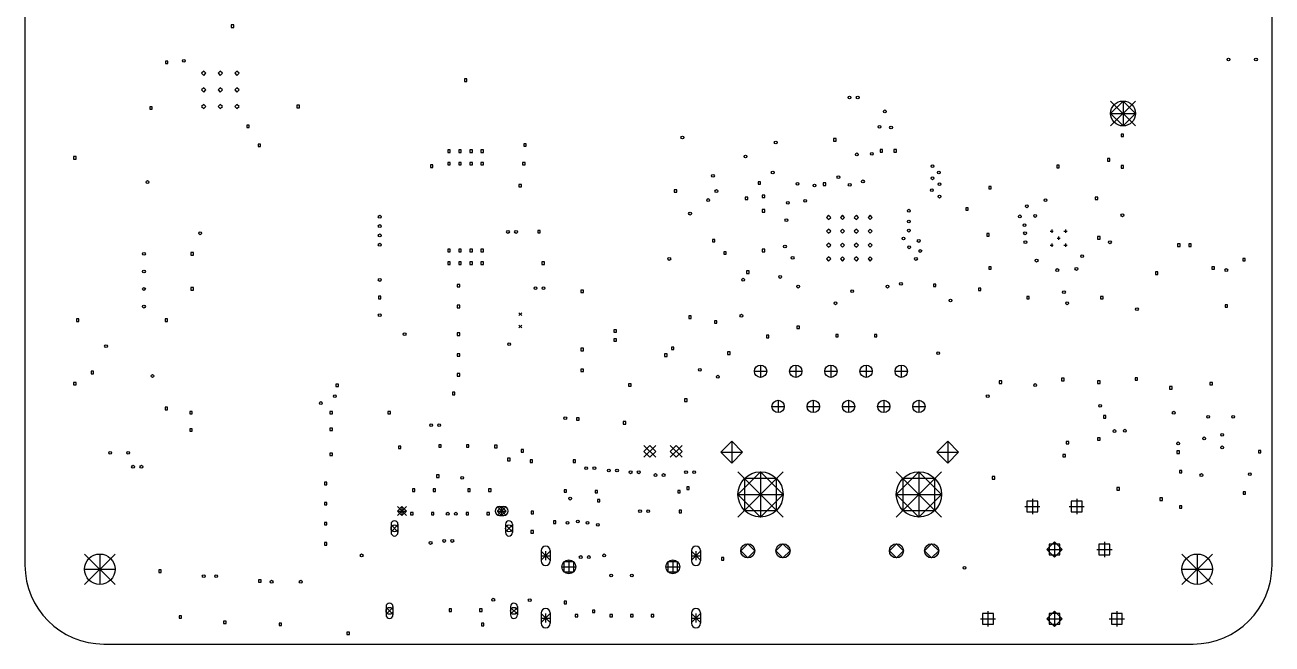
# Model space of a CAD drawing. Extents: x 56 to 177, y -369 to -58.
# Drawn here: x 60 to 150, y -238.5 to -193.8 of the extents above; entities that cross this region are included whole.
import ezdxf

# ---------------------------------------------------------------- set-up
doc = ezdxf.new("R2010")
doc.units = 0
doc.header["$MEASUREMENT"] = 0
doc.layers.add('BLACK', color=7, linetype='CONTINUOUS')

msp = doc.modelspace()

# ---------------------------------------------------------------- linework, layer by layer
at = {"layer": 'BLACK', "linetype": 'CONTINUOUS'}
for p, q in [((60, -58.5), (60, -232.8)), ((150, -232.8), (150, -64.2)), ((75.0636, -193.81), (74.884, -193.81)), ((74.884, -193.81), (74.884, -193.99)), ((74.884, -193.99), (75.0636, -193.99)), ((75.0636, -193.99), (75.0636, -193.81)), ((70.3168, -196.417), (70.1372, -196.417)), ((70.1372, -196.417), (70.1372, -196.597)), ((70.1372, -196.597), (70.3168, -196.597)), ((70.3168, -196.597), (70.3168, -196.417)), ((72.9, -197.15), (72.75, -197.3)), ((72.75, -197.3), (72.9, -197.45)), ((73.05, -197.3), (72.9, -197.15)), ((72.9, -197.45), (73.05, -197.3)), ((74.1, -197.15), (73.95, -197.3)), ((73.95, -197.3), (74.1, -197.45)), ((74.25, -197.3), (74.1, -197.15)), ((74.1, -197.45), (74.25, -197.3)), ((75.3, -197.15), (75.15, -197.3)), ((75.15, -197.3), (75.3, -197.45)), ((75.45, -197.3), (75.3, -197.15)), ((75.3, -197.45), (75.45, -197.3)), ((91.8898, -197.708), (91.7102, -197.708)), ((91.7102, -197.708), (91.7102, -197.888)), ((91.7102, -197.888), (91.8898, -197.888)), ((91.8898, -197.888), (91.8898, -197.708)), ((72.9, -198.35), (72.75, -198.5)), ((72.75, -198.5), (72.9, -198.65)), ((73.05, -198.5), (72.9, -198.35)), ((72.9, -198.65), (73.05, -198.5)), ((74.1, -198.35), (73.95, -198.5)), ((73.95, -198.5), (74.1, -198.65)), ((74.25, -198.5), (74.1, -198.35)), ((74.1, -198.65), (74.25, -198.5)), ((75.3, -198.35), (75.15, -198.5)), ((75.15, -198.5), (75.3, -198.65)), ((75.45, -198.5), (75.3, -198.35)), ((75.3, -198.65), (75.45, -198.5)), ((69.1898, -199.71), (69.0102, -199.71)), ((69.0102, -199.71), (69.0102, -199.89)), ((69.1898, -199.89), (69.1898, -199.71)), ((72.9, -199.55), (72.75, -199.7)), ((72.75, -199.7), (72.9, -199.85)), ((73.05, -199.7), (72.9, -199.55)), ((72.9, -199.85), (73.05, -199.7)), ((74.1, -199.55), (73.95, -199.7)), ((73.95, -199.7), (74.1, -199.85)), ((74.25, -199.7), (74.1, -199.55)), ((74.1, -199.85), (74.25, -199.7)), ((75.3, -199.55), (75.15, -199.7)), ((75.15, -199.7), (75.3, -199.85)), ((75.45, -199.7), (75.3, -199.55)), ((75.3, -199.85), (75.45, -199.7)), ((79.8098, -199.61), (79.6302, -199.61)), ((79.6302, -199.61), (79.6302, -199.79)), ((79.6302, -199.79), (79.8098, -199.79)), ((79.8098, -199.79), (79.8098, -199.61)), ((138.35, -199.3), (140.15, -201.1)), ((140.15, -199.3), (138.35, -201.1)), ((139.25, -199.3), (138.35, -200.2)), ((139.25, -199.3), (139.25, -201.1)), ((140.15, -200.2), (139.25, -199.3)), ((69.0102, -199.89), (69.1898, -199.89)), ((138.35, -200.2), (140.15, -200.2)), ((138.35, -200.2), (139.25, -201.1)), ((139.25, -201.1), (140.15, -200.2)), ((76.1898, -201.035), (76.0102, -201.035)), ((76.0102, -201.035), (76.0102, -201.215)), ((76.0102, -201.215), (76.1898, -201.215)), ((76.1898, -201.215), (76.1898, -201.035)), ((77.0098, -202.41), (76.8302, -202.41)), ((76.8302, -202.41), (76.8302, -202.59)), ((77.0098, -202.59), (77.0098, -202.41)), ((96.1773, -202.385), (95.9977, -202.385)), ((95.9977, -202.385), (95.9977, -202.565)), ((96.1773, -202.565), (96.1773, -202.385)), ((118.539, -202.018), (118.359, -202.018)), ((118.359, -202.018), (118.359, -202.197)), ((118.359, -202.197), (118.539, -202.197)), ((118.539, -202.197), (118.539, -202.018)), ((139.29, -201.69), (139.11, -201.69)), ((139.11, -201.69), (139.11, -201.87)), ((139.11, -201.87), (139.29, -201.87)), ((139.29, -201.87), (139.29, -201.69)), ((63.6898, -203.31), (63.5102, -203.31)), ((63.5102, -203.31), (63.5102, -203.49)), ((63.6898, -203.49), (63.6898, -203.31)), ((76.8302, -202.59), (77.0098, -202.59)), ((90.6898, -202.827), (90.5102, -202.827)), ((90.5102, -202.827), (90.5102, -203.006)), ((90.5102, -203.006), (90.6898, -203.006)), ((90.6898, -203.006), (90.6898, -202.827)), ((91.4898, -202.827), (91.3102, -202.827)), ((91.3102, -202.827), (91.3102, -203.006)), ((91.3102, -203.006), (91.4898, -203.006)), ((91.4898, -203.006), (91.4898, -202.827)), ((92.2898, -202.827), (92.1102, -202.827)), ((92.1102, -202.827), (92.1102, -203.006)), ((92.1102, -203.006), (92.2898, -203.006)), ((92.2898, -203.006), (92.2898, -202.827)), ((93.0898, -202.827), (92.9102, -202.827)), ((92.9102, -202.827), (92.9102, -203.006)), ((92.9102, -203.006), (93.0898, -203.006)), ((93.0898, -203.006), (93.0898, -202.827)), ((95.9977, -202.565), (96.1773, -202.565)), ((121.89, -202.81), (121.71, -202.81)), ((121.71, -202.81), (121.71, -202.99)), ((121.71, -202.99), (121.89, -202.99)), ((121.89, -202.99), (121.89, -202.81)), ((122.89, -202.81), (122.71, -202.81)), ((122.71, -202.81), (122.71, -202.99)), ((122.71, -202.99), (122.89, -202.99)), ((122.89, -202.99), (122.89, -202.81)), ((63.5102, -203.49), (63.6898, -203.49)), ((89.4398, -203.91), (89.2602, -203.91)), ((89.2602, -203.91), (89.2602, -204.09)), ((89.2602, -204.09), (89.4398, -204.09)), ((89.4398, -204.09), (89.4398, -203.91)), ((90.6898, -203.735), (90.5102, -203.735)), ((90.5102, -203.735), (90.5102, -203.914)), ((90.5102, -203.914), (90.6898, -203.914)), ((90.6898, -203.914), (90.6898, -203.735)), ((91.4898, -203.735), (91.3102, -203.735)), ((91.3102, -203.735), (91.3102, -203.914)), ((91.3102, -203.914), (91.4898, -203.914)), ((91.4898, -203.914), (91.4898, -203.735)), ((92.2898, -203.735), (92.1102, -203.735)), ((92.1102, -203.735), (92.1102, -203.914)), ((92.1102, -203.914), (92.2898, -203.914)), ((92.2898, -203.914), (92.2898, -203.735)), ((93.0898, -203.735), (92.9102, -203.735)), ((92.9102, -203.735), (92.9102, -203.914)), ((92.9102, -203.914), (93.0898, -203.914)), ((93.0898, -203.914), (93.0898, -203.735)), ((96.0908, -203.735), (95.9112, -203.735)), ((95.9112, -203.735), (95.9112, -203.915)), ((95.9112, -203.915), (96.0908, -203.915)), ((96.0908, -203.915), (96.0908, -203.735)), ((134.641, -203.935), (134.462, -203.935)), ((134.462, -203.935), (134.462, -204.115)), ((134.462, -204.115), (134.641, -204.115)), ((134.641, -204.115), (134.641, -203.935)), ((138.302, -203.46), (138.123, -203.46)), ((138.123, -203.46), (138.123, -203.64)), ((138.123, -203.64), (138.302, -203.64)), ((138.302, -203.64), (138.302, -203.46)), ((139.29, -203.96), (139.11, -203.96)), ((139.11, -203.96), (139.11, -204.14)), ((139.11, -204.14), (139.29, -204.14)), ((139.29, -204.14), (139.29, -203.96)), ((113.09, -205.125), (112.91, -205.125)), ((112.91, -205.125), (112.91, -205.305)), ((113.09, -205.305), (113.09, -205.125)), ((95.8248, -205.32), (95.6452, -205.32)), ((95.6452, -205.32), (95.6452, -205.5)), ((95.6452, -205.5), (95.8248, -205.5)), ((95.8248, -205.5), (95.8248, -205.32)), ((107.04, -205.71), (106.86, -205.71)), ((106.86, -205.71), (106.86, -205.89)), ((106.86, -205.89), (107.04, -205.89)), ((107.04, -205.89), (107.04, -205.71)), ((112.91, -205.305), (113.09, -205.305)), ((113.39, -206.095), (113.21, -206.095)), ((113.21, -206.095), (113.21, -206.275)), ((113.39, -206.275), (113.39, -206.095)), ((117.79, -205.21), (117.61, -205.21)), ((117.61, -205.21), (117.61, -205.39)), ((117.61, -205.39), (117.79, -205.39)), ((117.79, -205.39), (117.79, -205.21)), ((129.741, -205.459), (129.561, -205.459)), ((129.561, -205.459), (129.561, -205.639)), ((129.561, -205.639), (129.741, -205.639)), ((129.741, -205.639), (129.741, -205.459)), ((112.165, -206.237), (111.985, -206.237)), ((111.985, -206.237), (111.985, -206.417)), ((111.985, -206.417), (112.165, -206.417)), ((112.165, -206.417), (112.165, -206.237)), ((113.21, -206.275), (113.39, -206.275)), ((137.415, -206.235), (137.235, -206.235)), ((137.235, -206.235), (137.235, -206.415)), ((137.235, -206.415), (137.415, -206.415)), ((137.415, -206.415), (137.415, -206.235)), ((113.39, -207.135), (113.21, -207.135)), ((113.21, -207.135), (113.21, -207.315)), ((113.21, -207.315), (113.39, -207.315)), ((113.39, -207.315), (113.39, -207.135)), ((118, -207.55), (117.85, -207.7)), ((117.85, -207.7), (118, -207.85)), ((118.15, -207.7), (118, -207.55)), ((118, -207.85), (118.15, -207.7)), ((119, -207.55), (118.85, -207.7)), ((118.85, -207.7), (119, -207.85)), ((119.15, -207.7), (119, -207.55)), ((119, -207.85), (119.15, -207.7)), ((120, -207.55), (119.85, -207.7)), ((119.85, -207.7), (120, -207.85)), ((120.15, -207.7), (120, -207.55)), ((120, -207.85), (120.15, -207.7)), ((121, -207.55), (120.85, -207.7)), ((120.85, -207.7), (121, -207.85)), ((121.15, -207.7), (121, -207.55)), ((121, -207.85), (121.15, -207.7)), ((128.075, -207.01), (127.895, -207.01)), ((127.895, -207.01), (127.895, -207.19)), ((127.895, -207.19), (128.075, -207.19)), ((128.075, -207.19), (128.075, -207.01)), ((97.1898, -208.64), (97.0102, -208.64)), ((97.0102, -208.64), (97.0102, -208.82)), ((97.1898, -208.82), (97.1898, -208.64)), ((118, -208.55), (117.85, -208.7)), ((117.85, -208.7), (118, -208.85)), ((118.15, -208.7), (118, -208.55)), ((118, -208.85), (118.15, -208.7)), ((119, -208.55), (118.85, -208.7)), ((118.85, -208.7), (119, -208.85)), ((119.15, -208.7), (119, -208.55)), ((119, -208.85), (119.15, -208.7)), ((120, -208.55), (119.85, -208.7)), ((119.85, -208.7), (120, -208.85)), ((120.15, -208.7), (120, -208.55)), ((120, -208.85), (120.15, -208.7)), ((121, -208.55), (120.85, -208.7)), ((120.85, -208.7), (121, -208.85)), ((121.15, -208.7), (121, -208.55)), ((121, -208.85), (121.15, -208.7)), ((133.985, -208.7), (134.215, -208.7)), ((134.1, -208.585), (134.1, -208.815)), ((134.985, -208.7), (135.215, -208.7)), ((135.1, -208.585), (135.1, -208.815)), ((97.0102, -208.82), (97.1898, -208.82)), ((109.79, -209.285), (109.61, -209.285)), ((109.61, -209.285), (109.61, -209.465)), ((109.61, -209.465), (109.79, -209.465)), ((109.79, -209.465), (109.79, -209.285)), ((118, -209.55), (117.85, -209.7)), ((117.85, -209.7), (118, -209.85)), ((118.15, -209.7), (118, -209.55)), ((118, -209.85), (118.15, -209.7)), ((119, -209.55), (118.85, -209.7)), ((118.85, -209.7), (119, -209.85)), ((119.15, -209.7), (119, -209.55)), ((119, -209.85), (119.15, -209.7)), ((120, -209.55), (119.85, -209.7)), ((119.85, -209.7), (120, -209.85)), ((120.15, -209.7), (120, -209.55)), ((120, -209.85), (120.15, -209.7)), ((121, -209.55), (120.85, -209.7)), ((120.85, -209.7), (121, -209.85)), ((121.15, -209.7), (121, -209.55)), ((121, -209.85), (121.15, -209.7)), ((129.59, -208.875), (129.41, -208.875)), ((129.41, -208.875), (129.41, -209.055)), ((129.41, -209.055), (129.59, -209.055)), ((129.59, -209.055), (129.59, -208.875)), ((133.985, -209.7), (134.215, -209.7)), ((134.1, -209.585), (134.1, -209.815)), ((134.485, -209.2), (134.715, -209.2)), ((134.6, -209.085), (134.6, -209.315)), ((134.985, -209.7), (135.215, -209.7)), ((135.1, -209.585), (135.1, -209.815)), ((137.59, -209.085), (137.41, -209.085)), ((137.41, -209.085), (137.41, -209.265)), ((137.41, -209.265), (137.59, -209.265)), ((137.59, -209.265), (137.59, -209.085)), ((143.365, -209.61), (143.185, -209.61)), ((143.185, -209.61), (143.185, -209.79)), ((143.365, -209.79), (143.365, -209.61)), ((144.165, -209.61), (143.985, -209.61)), ((143.985, -209.61), (143.985, -209.79)), ((144.165, -209.79), (144.165, -209.61)), ((72.1598, -210.24), (71.9802, -210.24)), ((71.9802, -210.24), (71.9802, -210.42)), ((71.9802, -210.42), (72.1598, -210.42)), ((72.1598, -210.42), (72.1598, -210.24)), ((90.6898, -210.006), (90.5102, -210.006)), ((90.5102, -210.006), (90.5102, -210.185)), ((90.5102, -210.185), (90.6898, -210.185)), ((90.6898, -210.185), (90.6898, -210.006)), ((91.4898, -210.006), (91.3102, -210.006)), ((91.3102, -210.006), (91.3102, -210.185)), ((91.3102, -210.185), (91.4898, -210.185)), ((91.4898, -210.185), (91.4898, -210.006)), ((92.2898, -210.006), (92.1102, -210.006)), ((92.1102, -210.006), (92.1102, -210.185)), ((92.1102, -210.185), (92.2898, -210.185)), ((92.2898, -210.185), (92.2898, -210.006)), ((93.0898, -210.006), (92.9102, -210.006)), ((92.9102, -210.006), (92.9102, -210.185)), ((92.9102, -210.185), (93.0898, -210.185)), ((93.0898, -210.185), (93.0898, -210.006)), ((110.615, -210.183), (110.435, -210.183)), ((110.435, -210.183), (110.435, -210.363)), ((110.435, -210.363), (110.615, -210.363)), ((110.615, -210.363), (110.615, -210.183)), ((113.39, -209.995), (113.21, -209.995)), ((113.21, -209.995), (113.21, -210.175)), ((113.21, -210.175), (113.39, -210.175)), ((113.39, -210.175), (113.39, -209.995)), ((118, -210.55), (117.85, -210.7)), ((118.15, -210.7), (118, -210.55)), ((119, -210.55), (118.85, -210.7)), ((119.15, -210.7), (119, -210.55)), ((120, -210.55), (119.85, -210.7)), ((120.15, -210.7), (120, -210.55)), ((121, -210.55), (120.85, -210.7)), ((121.15, -210.7), (121, -210.55)), ((143.185, -209.79), (143.365, -209.79)), ((143.985, -209.79), (144.165, -209.79)), ((90.6898, -210.914), (90.5102, -210.914)), ((90.5102, -210.914), (90.5102, -211.093)), ((90.5102, -211.093), (90.6898, -211.093)), ((90.6898, -211.093), (90.6898, -210.914)), ((91.4898, -210.914), (91.3102, -210.914)), ((91.3102, -210.914), (91.3102, -211.093)), ((91.3102, -211.093), (91.4898, -211.093)), ((91.4898, -211.093), (91.4898, -210.914)), ((92.2898, -210.914), (92.1102, -210.914)), ((92.1102, -210.914), (92.1102, -211.093)), ((92.1102, -211.093), (92.2898, -211.093)), ((92.2898, -211.093), (92.2898, -210.914)), ((93.0898, -210.914), (92.9102, -210.914)), ((92.9102, -210.914), (92.9102, -211.093)), ((92.9102, -211.093), (93.0898, -211.093)), ((93.0898, -211.093), (93.0898, -210.914)), ((97.4898, -210.91), (97.3102, -210.91)), ((97.3102, -210.91), (97.3102, -211.09)), ((97.3102, -211.09), (97.4898, -211.09)), ((97.4898, -211.09), (97.4898, -210.91)), ((117.85, -210.7), (118, -210.85)), ((118, -210.85), (118.15, -210.7)), ((118.85, -210.7), (119, -210.85)), ((119, -210.85), (119.15, -210.7)), ((119.85, -210.7), (120, -210.85)), ((120, -210.85), (120.15, -210.7)), ((120.85, -210.7), (121, -210.85)), ((121, -210.85), (121.15, -210.7)), ((129.74, -211.26), (129.56, -211.26)), ((129.56, -211.26), (129.56, -211.44)), ((129.56, -211.44), (129.74, -211.44)), ((129.74, -211.44), (129.74, -211.26)), ((145.84, -211.26), (145.66, -211.26)), ((145.66, -211.26), (145.66, -211.44)), ((145.66, -211.44), (145.84, -211.44)), ((145.84, -211.44), (145.84, -211.26)), ((148.06, -210.66), (147.88, -210.66)), ((147.88, -210.66), (147.88, -210.84)), ((147.88, -210.84), (148.06, -210.84)), ((148.06, -210.84), (148.06, -210.66)), ((112.255, -211.56), (112.075, -211.56)), ((112.075, -211.56), (112.075, -211.74)), ((112.075, -211.74), (112.255, -211.74)), ((112.255, -211.74), (112.255, -211.56)), ((141.765, -211.635), (141.586, -211.635)), ((141.586, -211.635), (141.586, -211.815)), ((141.586, -211.815), (141.765, -211.815)), ((141.765, -211.815), (141.765, -211.635)), ((72.1598, -212.77), (71.9802, -212.77)), ((71.9802, -212.77), (71.9802, -212.95)), ((71.9802, -212.95), (72.1598, -212.95)), ((72.1598, -212.95), (72.1598, -212.77)), ((91.3798, -212.545), (91.2002, -212.545)), ((91.2002, -212.545), (91.2002, -212.725)), ((91.2002, -212.725), (91.3798, -212.725)), ((91.3798, -212.725), (91.3798, -212.545)), ((100.3, -212.945), (100.12, -212.945)), ((100.12, -212.945), (100.12, -213.125)), ((100.12, -213.125), (100.3, -213.125)), ((100.3, -213.125), (100.3, -212.945)), ((125.741, -212.51), (125.562, -212.51)), ((125.562, -212.51), (125.562, -212.69)), ((125.562, -212.69), (125.741, -212.69)), ((125.741, -212.69), (125.741, -212.51)), ((128.99, -212.81), (128.81, -212.81)), ((128.81, -212.81), (128.81, -212.99)), ((128.81, -212.99), (128.99, -212.99)), ((128.99, -212.99), (128.99, -212.81)), ((85.6898, -213.395), (85.5102, -213.395)), ((85.5102, -213.395), (85.5102, -213.575)), ((85.5102, -213.575), (85.6898, -213.575)), ((85.6898, -213.575), (85.6898, -213.395)), ((91.3798, -214.045), (91.2002, -214.045)), ((91.2002, -214.045), (91.2002, -214.225)), ((91.3798, -214.225), (91.3798, -214.045)), ((132.475, -213.41), (132.295, -213.41)), ((132.295, -213.41), (132.295, -213.59)), ((132.295, -213.59), (132.475, -213.59)), ((132.475, -213.59), (132.475, -213.41)), ((137.805, -213.41), (137.625, -213.41)), ((137.625, -213.41), (137.625, -213.59)), ((137.625, -213.59), (137.805, -213.59)), ((137.805, -213.59), (137.805, -213.41)), ((146.79, -214.01), (146.61, -214.01)), ((146.61, -214.01), (146.61, -214.19)), ((146.61, -214.19), (146.79, -214.19)), ((146.79, -214.19), (146.79, -214.01)), ((63.8998, -215.03), (63.7202, -215.03)), ((63.7202, -215.03), (63.7202, -215.21)), ((63.8998, -215.21), (63.8998, -215.03)), ((70.2998, -215.03), (70.1202, -215.03)), ((70.1202, -215.03), (70.1202, -215.21)), ((70.2998, -215.21), (70.2998, -215.03)), ((91.2002, -214.225), (91.3798, -214.225)), ((95.65, -214.585), (95.85, -214.785)), ((95.85, -214.585), (95.65, -214.785)), ((108.09, -214.81), (107.91, -214.81)), ((107.91, -214.81), (107.91, -214.99)), ((107.91, -214.99), (108.09, -214.99)), ((108.09, -214.99), (108.09, -214.81)), ((63.7202, -215.21), (63.8998, -215.21)), ((70.1202, -215.21), (70.2998, -215.21)), ((95.65, -215.485), (95.85, -215.685)), ((95.85, -215.485), (95.65, -215.685)), ((102.69, -215.81), (102.51, -215.81)), ((102.51, -215.81), (102.51, -215.99)), ((102.51, -215.99), (102.69, -215.99)), ((102.69, -215.99), (102.69, -215.81)), ((109.94, -215.16), (109.76, -215.16)), ((109.76, -215.16), (109.76, -215.34)), ((109.76, -215.34), (109.94, -215.34)), ((109.94, -215.34), (109.94, -215.16)), ((115.89, -215.545), (115.71, -215.545)), ((115.71, -215.545), (115.71, -215.725)), ((115.71, -215.725), (115.89, -215.725)), ((115.89, -215.725), (115.89, -215.545)), ((91.3818, -216.045), (91.2022, -216.045)), ((91.2022, -216.045), (91.2022, -216.225)), ((91.2022, -216.225), (91.3818, -216.225)), ((91.3818, -216.225), (91.3818, -216.045)), ((102.69, -216.46), (102.51, -216.46)), ((102.51, -216.46), (102.51, -216.64)), ((102.51, -216.64), (102.69, -216.64)), ((102.69, -216.64), (102.69, -216.46)), ((113.69, -216.21), (113.51, -216.21)), ((113.51, -216.21), (113.51, -216.39)), ((113.51, -216.39), (113.69, -216.39)), ((113.69, -216.39), (113.69, -216.21)), ((118.69, -216.145), (118.51, -216.145)), ((118.51, -216.145), (118.51, -216.325)), ((118.51, -216.325), (118.69, -216.325)), ((118.69, -216.325), (118.69, -216.145)), ((121.49, -216.145), (121.31, -216.145)), ((121.31, -216.145), (121.31, -216.325)), ((121.31, -216.325), (121.49, -216.325)), ((121.49, -216.325), (121.49, -216.145)), ((91.3798, -217.545), (91.2002, -217.545)), ((91.2002, -217.545), (91.2002, -217.725)), ((91.2002, -217.725), (91.3798, -217.725)), ((91.3798, -217.725), (91.3798, -217.545)), ((100.3, -217.145), (100.12, -217.145)), ((100.12, -217.145), (100.12, -217.325)), ((100.12, -217.325), (100.3, -217.325)), ((100.3, -217.325), (100.3, -217.145)), ((106.34, -217.56), (106.16, -217.56)), ((106.16, -217.56), (106.16, -217.74)), ((106.16, -217.74), (106.34, -217.74)), ((106.34, -217.74), (106.34, -217.56)), ((106.84, -217.06), (106.66, -217.06)), ((106.66, -217.06), (106.66, -217.24)), ((106.66, -217.24), (106.84, -217.24)), ((106.84, -217.24), (106.84, -217.06)), ((110.89, -217.41), (110.71, -217.41)), ((110.71, -217.41), (110.71, -217.59)), ((110.71, -217.59), (110.89, -217.59)), ((110.89, -217.59), (110.89, -217.41)), ((100.3, -218.645), (100.12, -218.645)), ((100.12, -218.645), (100.12, -218.825)), ((100.3, -218.825), (100.3, -218.645)), ((113.085, -218.365), (113.085, -219.255)), ((115.625, -218.365), (115.625, -219.255)), ((118.165, -218.365), (118.165, -219.255)), ((120.705, -218.365), (120.705, -219.255)), ((123.245, -218.365), (123.245, -219.255)), ((64.9498, -218.81), (64.7702, -218.81)), ((64.7702, -218.81), (64.7702, -218.99)), ((64.7702, -218.99), (64.9498, -218.99)), ((64.9498, -218.99), (64.9498, -218.81)), ((91.3798, -218.97), (91.2002, -218.97)), ((91.2002, -218.97), (91.2002, -219.15)), ((91.2002, -219.15), (91.3798, -219.15)), ((91.3798, -219.15), (91.3798, -218.97)), ((100.12, -218.825), (100.3, -218.825)), ((112.64, -218.81), (113.53, -218.81)), ((115.18, -218.81), (116.07, -218.81)), ((117.72, -218.81), (118.61, -218.81)), ((120.26, -218.81), (121.15, -218.81)), ((122.8, -218.81), (123.69, -218.81)), ((130.49, -219.51), (130.31, -219.51)), ((130.31, -219.51), (130.31, -219.69)), ((130.49, -219.69), (130.49, -219.51)), ((134.99, -219.31), (134.81, -219.31)), ((134.81, -219.31), (134.81, -219.49)), ((134.81, -219.49), (134.99, -219.49)), ((134.99, -219.49), (134.99, -219.31)), ((137.59, -219.51), (137.41, -219.51)), ((137.41, -219.51), (137.41, -219.69)), ((137.59, -219.69), (137.59, -219.51)), ((140.292, -219.278), (140.112, -219.278)), ((140.112, -219.278), (140.112, -219.458)), ((140.112, -219.458), (140.292, -219.458)), ((140.292, -219.458), (140.292, -219.278)), ((63.6898, -219.61), (63.5102, -219.61)), ((63.5102, -219.61), (63.5102, -219.79)), ((63.5102, -219.79), (63.6898, -219.79)), ((63.6898, -219.79), (63.6898, -219.61)), ((82.6198, -219.735), (82.4402, -219.735)), ((82.4402, -219.735), (82.4402, -219.915)), ((82.4402, -219.915), (82.6198, -219.915)), ((82.6198, -219.915), (82.6198, -219.735)), ((91.0273, -220.32), (90.8477, -220.32)), ((90.8477, -220.32), (90.8477, -220.5)), ((90.8477, -220.5), (91.0273, -220.5)), ((91.0273, -220.5), (91.0273, -220.32)), ((103.74, -219.71), (103.56, -219.71)), ((103.56, -219.71), (103.56, -219.89)), ((103.56, -219.89), (103.74, -219.89)), ((103.74, -219.89), (103.74, -219.71)), ((130.31, -219.69), (130.49, -219.69)), ((137.41, -219.69), (137.59, -219.69)), ((142.79, -219.91), (142.61, -219.91)), ((142.61, -219.91), (142.61, -220.09)), ((142.61, -220.09), (142.79, -220.09)), ((142.79, -220.09), (142.79, -219.91)), ((145.69, -219.61), (145.51, -219.61)), ((145.51, -219.61), (145.51, -219.79)), ((145.51, -219.79), (145.69, -219.79)), ((145.69, -219.79), (145.69, -219.61)), ((107.79, -220.81), (107.61, -220.81)), ((107.61, -220.81), (107.61, -220.99)), ((107.61, -220.99), (107.79, -220.99)), ((107.79, -220.99), (107.79, -220.81)), ((113.91, -221.35), (114.8, -221.35)), ((114.355, -220.905), (114.355, -221.795)), ((116.45, -221.35), (117.34, -221.35)), ((116.895, -220.905), (116.895, -221.795)), ((118.99, -221.35), (119.88, -221.35)), ((119.435, -220.905), (119.435, -221.795)), ((121.53, -221.35), (122.42, -221.35)), ((121.975, -220.905), (121.975, -221.795)), ((124.07, -221.35), (124.96, -221.35)), ((124.515, -220.905), (124.515, -221.795)), ((70.2898, -221.41), (70.1102, -221.41)), ((70.1102, -221.41), (70.1102, -221.59)), ((70.1102, -221.59), (70.2898, -221.59)), ((70.2898, -221.59), (70.2898, -221.41)), ((72.0773, -221.71), (71.8977, -221.71)), ((71.8977, -221.71), (71.8977, -221.89)), ((71.8977, -221.89), (72.0773, -221.89)), ((72.0773, -221.89), (72.0773, -221.71)), ((82.1898, -221.71), (82.0102, -221.71)), ((82.0102, -221.71), (82.0102, -221.89)), ((82.0102, -221.89), (82.1898, -221.89)), ((82.1898, -221.89), (82.1898, -221.71)), ((86.3748, -221.71), (86.1952, -221.71)), ((86.1952, -221.71), (86.1952, -221.89)), ((86.1952, -221.89), (86.3748, -221.89)), ((86.3748, -221.89), (86.3748, -221.71)), ((99.9898, -222.16), (99.8102, -222.16)), ((99.8102, -222.16), (99.8102, -222.34)), ((99.9898, -222.34), (99.9898, -222.16)), ((138.015, -222.01), (137.835, -222.01)), ((137.835, -222.01), (137.835, -222.19)), ((137.835, -222.19), (138.015, -222.19)), ((138.015, -222.19), (138.015, -222.01)), ((72.0773, -222.96), (71.8977, -222.96)), ((71.8977, -222.96), (71.8977, -223.14)), ((71.8977, -223.14), (72.0773, -223.14)), ((72.0773, -223.14), (72.0773, -222.96)), ((82.1898, -222.91), (82.0102, -222.91)), ((82.0102, -222.91), (82.0102, -223.09)), ((82.0102, -223.09), (82.1898, -223.09)), ((82.1898, -223.09), (82.1898, -222.91)), ((99.8102, -222.34), (99.9898, -222.34)), ((103.36, -222.435), (103.18, -222.435)), ((103.18, -222.435), (103.18, -222.615)), ((103.18, -222.615), (103.36, -222.615)), ((103.36, -222.615), (103.36, -222.435)), ((111.005, -223.86), (110.215, -224.65)), ((111.005, -223.86), (111.005, -225.44)), ((111.795, -224.65), (111.005, -223.86)), ((126.59, -223.86), (125.8, -224.65)), ((126.59, -223.86), (126.59, -225.44)), ((127.38, -224.65), (126.59, -223.86)), ((135.33, -223.87), (135.15, -223.87)), ((135.15, -223.87), (135.15, -224.05)), ((135.15, -224.05), (135.33, -224.05)), ((135.33, -224.05), (135.33, -223.87)), ((137.59, -223.61), (137.41, -223.61)), ((137.41, -223.61), (137.41, -223.79)), ((137.41, -223.79), (137.59, -223.79)), ((137.59, -223.79), (137.59, -223.61)), ((82.1898, -224.71), (82.0102, -224.71)), ((82.0102, -224.71), (82.0102, -224.89)), ((82.0102, -224.89), (82.1898, -224.89)), ((82.1898, -224.89), (82.1898, -224.71)), ((87.136, -224.214), (86.9564, -224.214)), ((86.9564, -224.214), (86.9564, -224.394)), ((86.9564, -224.394), (87.136, -224.394)), ((87.136, -224.394), (87.136, -224.214)), ((90.0398, -224.11), (89.8602, -224.11)), ((89.8602, -224.11), (89.8602, -224.29)), ((89.8602, -224.29), (90.0398, -224.29)), ((90.0398, -224.29), (90.0398, -224.11)), ((92.0398, -224.11), (91.8602, -224.11)), ((91.8602, -224.11), (91.8602, -224.29)), ((91.8602, -224.29), (92.0398, -224.29)), ((92.0398, -224.29), (92.0398, -224.11)), ((94.0758, -224.149), (93.8962, -224.149)), ((93.8962, -224.149), (93.8962, -224.329)), ((93.8962, -224.329), (94.0758, -224.329)), ((94.0758, -224.329), (94.0758, -224.149)), ((95.9898, -224.46), (95.8102, -224.46)), ((95.8102, -224.46), (95.8102, -224.64)), ((95.8102, -224.64), (95.9898, -224.64)), ((95.9898, -224.64), (95.9898, -224.46)), ((104.675, -224.166), (105.525, -225.016)), ((105.525, -224.166), (104.675, -225.016)), ((105.1, -224.166), (104.675, -224.591)), ((104.675, -224.591), (105.1, -225.016)), ((105.525, -224.591), (105.1, -224.166)), ((105.1, -225.016), (105.525, -224.591)), ((106.575, -224.166), (107.425, -225.016)), ((107.425, -224.166), (106.575, -225.016)), ((107, -224.166), (106.575, -224.591)), ((106.575, -224.591), (107, -225.016)), ((107.425, -224.591), (107, -224.166)), ((107, -225.016), (107.425, -224.591)), ((110.215, -224.65), (111.795, -224.65)), ((110.215, -224.65), (111.005, -225.44)), ((111.005, -225.44), (111.795, -224.65)), ((125.8, -224.65), (127.38, -224.65)), ((125.8, -224.65), (126.59, -225.44)), ((126.59, -225.44), (127.38, -224.65)), ((135.09, -224.81), (134.91, -224.81)), ((134.91, -224.81), (134.91, -224.99)), ((134.91, -224.99), (135.09, -224.99)), ((135.09, -224.99), (135.09, -224.81)), ((143.315, -224.555), (143.135, -224.555)), ((143.135, -224.555), (143.135, -224.735)), ((143.135, -224.735), (143.315, -224.735)), ((143.315, -224.735), (143.315, -224.555)), ((149.19, -224.525), (149.01, -224.525)), ((149.01, -224.525), (149.01, -224.705)), ((149.01, -224.705), (149.19, -224.705)), ((149.19, -224.705), (149.19, -224.525)), ((95.0148, -225.085), (94.8352, -225.085)), ((94.8352, -225.085), (94.8352, -225.265)), ((94.8352, -225.265), (95.0148, -225.265)), ((95.0148, -225.265), (95.0148, -225.085)), ((96.6398, -225.21), (96.4602, -225.21)), ((96.4602, -225.21), (96.4602, -225.39)), ((96.4602, -225.39), (96.6398, -225.39)), ((96.6398, -225.39), (96.6398, -225.21)), ((99.7398, -225.21), (99.5602, -225.21)), ((99.5602, -225.21), (99.5602, -225.39)), ((99.5602, -225.39), (99.7398, -225.39)), ((99.7398, -225.39), (99.7398, -225.21)), ((89.8898, -226.285), (89.7102, -226.285)), ((89.7102, -226.285), (89.7102, -226.465)), ((89.7102, -226.465), (89.8898, -226.465)), ((89.8898, -226.465), (89.8898, -226.285)), ((111.455, -226.07), (114.715, -229.33)), ((114.715, -226.07), (111.455, -229.33)), ((113.085, -226.07), (111.455, -227.7)), ((114.238, -226.547), (111.932, -226.547)), ((111.932, -226.547), (111.932, -228.853)), ((113.085, -226.07), (113.085, -229.33)), ((114.715, -227.7), (113.085, -226.07)), ((114.238, -228.853), (114.238, -226.547)), ((122.885, -226.07), (126.145, -229.33)), ((126.145, -226.07), (122.885, -229.33)), ((124.515, -226.07), (122.885, -227.7)), ((125.668, -226.547), (123.362, -226.547)), ((123.362, -226.547), (123.362, -228.853)), ((124.515, -226.07), (124.515, -229.33)), ((126.145, -227.7), (124.515, -226.07)), ((125.668, -228.853), (125.668, -226.547)), ((129.99, -226.41), (129.81, -226.41)), ((129.81, -226.41), (129.81, -226.59)), ((129.81, -226.59), (129.99, -226.59)), ((129.99, -226.59), (129.99, -226.41)), ((143.49, -225.96), (143.31, -225.96)), ((143.31, -225.96), (143.31, -226.14)), ((143.31, -226.14), (143.49, -226.14)), ((143.49, -226.14), (143.49, -225.96)), ((81.7898, -226.825), (81.6102, -226.825)), ((81.6102, -226.825), (81.6102, -227.005)), ((81.6102, -227.005), (81.7898, -227.005)), ((81.7898, -227.005), (81.7898, -226.825)), ((88.1398, -227.3), (87.9602, -227.3)), ((87.9602, -227.3), (87.9602, -227.48)), ((87.9602, -227.48), (88.1398, -227.48)), ((88.1398, -227.48), (88.1398, -227.3)), ((89.6398, -227.3), (89.4602, -227.3)), ((89.4602, -227.3), (89.4602, -227.48)), ((89.4602, -227.48), (89.6398, -227.48)), ((89.6398, -227.48), (89.6398, -227.3)), ((92.1398, -227.3), (91.9602, -227.3)), ((91.9602, -227.3), (91.9602, -227.48)), ((91.9602, -227.48), (92.1398, -227.48)), ((92.1398, -227.48), (92.1398, -227.3)), ((93.6398, -227.3), (93.4602, -227.3)), ((93.4602, -227.3), (93.4602, -227.48)), ((93.4602, -227.48), (93.6398, -227.48)), ((93.6398, -227.48), (93.6398, -227.3)), ((99.0898, -227.36), (98.9102, -227.36)), ((98.9102, -227.36), (98.9102, -227.54)), ((98.9102, -227.54), (99.0898, -227.54)), ((99.0898, -227.54), (99.0898, -227.36)), ((101.33, -227.41), (101.15, -227.41)), ((101.15, -227.41), (101.15, -227.59)), ((101.15, -227.59), (101.33, -227.59)), ((101.33, -227.59), (101.33, -227.41)), ((107.29, -227.41), (107.11, -227.41)), ((107.11, -227.41), (107.11, -227.59)), ((107.11, -227.59), (107.29, -227.59)), ((107.29, -227.59), (107.29, -227.41)), ((107.94, -227.16), (107.76, -227.16)), ((107.76, -227.16), (107.76, -227.34)), ((107.76, -227.34), (107.94, -227.34)), ((107.94, -227.34), (107.94, -227.16)), ((111.455, -227.7), (114.715, -227.7)), ((111.455, -227.7), (113.085, -229.33)), ((113.085, -229.33), (114.715, -227.7)), ((122.885, -227.7), (126.145, -227.7)), ((122.885, -227.7), (124.515, -229.33)), ((124.515, -229.33), (126.145, -227.7)), ((138.99, -227.21), (138.81, -227.21)), ((138.81, -227.21), (138.81, -227.39)), ((138.81, -227.39), (138.99, -227.39)), ((138.99, -227.39), (138.99, -227.21)), ((148.09, -227.51), (147.91, -227.51)), ((147.91, -227.51), (147.91, -227.69)), ((147.91, -227.69), (148.09, -227.69)), ((148.09, -227.69), (148.09, -227.51)), ((81.7898, -228.275), (81.6102, -228.275)), ((81.6102, -228.275), (81.6102, -228.455)), ((81.6102, -228.455), (81.7898, -228.455)), ((81.7898, -228.455), (81.7898, -228.275)), ((86.875, -228.575), (87.525, -229.225)), ((87.525, -228.575), (86.875, -229.225)), ((87.2, -228.575), (86.875, -228.9)), ((87.2, -228.575), (87.2, -229.225)), ((87.525, -228.9), (87.2, -228.575)), ((94.075, -228.575), (94.725, -229.225)), ((94.725, -228.575), (94.075, -229.225)), ((94.4, -228.575), (94.075, -228.9)), ((94.25, -228.575), (94.55, -228.575)), ((94.4, -228.575), (94.4, -229.225)), ((94.725, -228.9), (94.4, -228.575)), ((101.49, -228.06), (101.31, -228.06)), ((101.31, -228.06), (101.31, -228.24)), ((101.31, -228.24), (101.49, -228.24)), ((101.49, -228.24), (101.49, -228.06)), ((132.15, -228.575), (133.25, -228.575)), ((133.089, -228.186), (132.311, -228.186)), ((132.311, -228.186), (132.311, -228.964)), ((132.7, -228.025), (132.7, -229.125)), ((133.089, -228.964), (133.089, -228.186)), ((135.35, -228.575), (136.45, -228.575)), ((136.289, -228.186), (135.511, -228.186)), ((135.511, -228.186), (135.511, -228.964)), ((135.9, -228.025), (135.9, -229.125)), ((136.289, -228.964), (136.289, -228.186)), ((142.09, -227.945), (141.91, -227.945)), ((141.91, -227.945), (141.91, -228.125)), ((141.91, -228.125), (142.09, -228.125)), ((142.09, -228.125), (142.09, -227.945)), ((143.49, -228.51), (143.31, -228.51)), ((143.31, -228.51), (143.31, -228.69)), ((143.49, -228.69), (143.49, -228.51)), ((86.875, -228.9), (87.525, -228.9)), ((86.875, -228.9), (87.2, -229.225)), ((87.2, -229.225), (87.525, -228.9)), ((88.0148, -229), (87.8352, -229)), ((87.8352, -229), (87.8352, -229.18)), ((87.8352, -229.18), (88.0148, -229.18)), ((88.0148, -229.18), (88.0148, -229)), ((89.5148, -229), (89.3352, -229)), ((89.3352, -229), (89.3352, -229.18)), ((89.3352, -229.18), (89.5148, -229.18)), ((89.5148, -229.18), (89.5148, -229)), ((92.0148, -229), (91.8352, -229)), ((91.8352, -229), (91.8352, -229.18)), ((91.8352, -229.18), (92.0148, -229.18)), ((92.0148, -229.18), (92.0148, -229)), ((93.5148, -229), (93.3352, -229)), ((93.3352, -229), (93.3352, -229.18)), ((93.3352, -229.18), (93.5148, -229.18)), ((93.5148, -229.18), (93.5148, -229)), ((94.075, -228.9), (94.725, -228.9)), ((94.075, -228.9), (94.4, -229.225)), ((94.25, -229.225), (94.55, -229.225)), ((94.4, -229.225), (94.725, -228.9)), ((96.7023, -228.91), (96.5227, -228.91)), ((96.5227, -228.91), (96.5227, -229.09)), ((96.5227, -229.09), (96.7023, -229.09)), ((96.7023, -229.09), (96.7023, -228.91)), ((107.39, -228.84), (107.21, -228.84)), ((107.21, -228.84), (107.21, -229.02)), ((107.21, -229.02), (107.39, -229.02)), ((107.39, -229.02), (107.39, -228.84)), ((111.932, -228.853), (114.238, -228.853)), ((123.362, -228.853), (125.668, -228.853)), ((132.311, -228.964), (133.089, -228.964)), ((135.511, -228.964), (136.289, -228.964)), ((143.31, -228.69), (143.49, -228.69)), ((81.7898, -229.725), (81.6102, -229.725)), ((81.6102, -229.725), (81.6102, -229.905)), ((81.6102, -229.905), (81.7898, -229.905)), ((81.7898, -229.905), (81.7898, -229.725)), ((86.42, -229.85), (86.42, -230.45)), ((86.42, -229.9), (86.92, -230.4)), ((86.92, -229.9), (86.42, -230.4)), ((86.92, -229.85), (86.92, -230.45)), ((94.68, -229.85), (94.68, -230.45)), ((94.68, -229.9), (95.18, -230.4)), ((95.18, -229.9), (94.68, -230.4)), ((95.18, -229.85), (95.18, -230.45)), ((96.6898, -230.31), (96.5102, -230.31)), ((96.5102, -230.31), (96.5102, -230.49)), ((96.6898, -230.49), (96.6898, -230.31)), ((98.3223, -229.608), (98.1427, -229.608)), ((98.1427, -229.608), (98.1427, -229.788)), ((98.1427, -229.788), (98.3223, -229.788)), ((98.3223, -229.788), (98.3223, -229.608)), ((81.7898, -231.175), (81.6102, -231.175)), ((81.6102, -231.175), (81.6102, -231.355)), ((81.7898, -231.355), (81.7898, -231.175)), ((96.5102, -230.49), (96.6898, -230.49)), ((112.165, -231.26), (111.655, -231.77)), ((112.675, -231.77), (112.165, -231.26)), ((114.705, -231.26), (114.195, -231.77)), ((115.215, -231.77), (114.705, -231.26)), ((122.895, -231.26), (122.385, -231.77)), ((123.405, -231.77), (122.895, -231.26)), ((125.435, -231.26), (124.925, -231.77)), ((125.945, -231.77), (125.435, -231.26)), ((134.3, -231.125), (133.75, -231.675)), ((134.689, -231.286), (133.911, -231.286)), ((133.911, -231.286), (133.911, -232.064)), ((134.3, -231.125), (134.3, -232.225)), ((134.85, -231.675), (134.3, -231.125)), ((134.689, -232.064), (134.689, -231.286)), ((138.289, -231.286), (137.511, -231.286)), ((137.511, -231.286), (137.511, -232.064)), ((137.9, -231.125), (137.9, -232.225)), ((138.289, -232.064), (138.289, -231.286)), ((64.3, -232), (66.5, -234.2)), ((66.5, -232), (64.3, -234.2)), ((65.4, -232), (65.4, -234.2)), ((81.6102, -231.355), (81.7898, -231.355)), ((97.25, -231.75), (97.25, -232.5)), ((97.25, -231.8), (97.9, -232.45)), ((97.9, -231.8), (97.25, -232.45)), ((97.25, -232.125), (97.9, -232.125)), ((97.575, -231.8), (97.575, -232.45)), ((97.9, -231.75), (97.9, -232.5)), ((108.1, -231.75), (108.1, -232.5)), ((108.1, -231.8), (108.75, -232.45)), ((108.75, -231.8), (108.1, -232.45)), ((108.1, -232.125), (108.75, -232.125)), ((108.425, -231.8), (108.425, -232.45)), ((108.75, -231.75), (108.75, -232.5)), ((111.655, -231.77), (112.165, -232.28)), ((112.165, -232.28), (112.675, -231.77)), ((114.195, -231.77), (114.705, -232.28)), ((114.705, -232.28), (115.215, -231.77)), ((122.385, -231.77), (122.895, -232.28)), ((122.895, -232.28), (123.405, -231.77)), ((124.925, -231.77), (125.435, -232.28)), ((125.435, -232.28), (125.945, -231.77)), ((133.75, -231.675), (134.85, -231.675)), ((133.75, -231.675), (134.3, -232.225)), ((133.911, -232.064), (134.689, -232.064)), ((134.3, -232.225), (134.85, -231.675)), ((137.35, -231.675), (138.45, -231.675)), ((137.511, -232.064), (138.289, -232.064)), ((143.5, -232), (145.7, -234.2)), ((145.7, -232), (143.5, -234.2)), ((144.6, -232), (144.6, -234.2)), ((64.3, -233.1), (66.5, -233.1)), ((98.75, -232.925), (99.75, -232.925)), ((99.6036, -232.571), (98.8964, -232.571)), ((98.8964, -232.571), (98.8964, -233.279)), ((99.25, -232.425), (99.25, -233.425)), ((99.6036, -233.279), (99.6036, -232.571)), ((106.25, -232.925), (107.25, -232.925)), ((107.104, -232.571), (106.396, -232.571)), ((106.396, -232.571), (106.396, -233.279)), ((106.75, -232.425), (106.75, -233.425)), ((107.104, -233.279), (107.104, -232.571)), ((110.44, -232.26), (110.26, -232.26)), ((110.26, -232.26), (110.26, -232.44)), ((110.26, -232.44), (110.44, -232.44)), ((110.44, -232.44), (110.44, -232.26)), ((143.5, -233.1), (145.7, -233.1)), ((69.8398, -233.15), (69.6602, -233.15)), ((69.6602, -233.15), (69.6602, -233.33)), ((69.6602, -233.33), (69.8398, -233.33)), ((69.8398, -233.33), (69.8398, -233.15)), ((77.0398, -233.86), (76.8602, -233.86)), ((76.8602, -233.86), (76.8602, -234.04)), ((77.0398, -234.04), (77.0398, -233.86)), ((98.8964, -233.279), (99.6036, -233.279)), ((106.396, -233.279), (107.104, -233.279)), ((76.8602, -234.04), (77.0398, -234.04)), ((86.06, -235.8), (86.06, -236.4)), ((86.56, -235.8), (86.56, -236.4)), ((95.04, -235.8), (95.04, -236.4)), ((95.54, -235.8), (95.54, -236.4)), ((99.0898, -235.41), (98.9102, -235.41)), ((98.9102, -235.41), (98.9102, -235.59)), ((98.9102, -235.59), (99.0898, -235.59)), ((99.0898, -235.59), (99.0898, -235.41)), ((71.2991, -236.459), (71.1195, -236.459)), ((71.1195, -236.459), (71.1195, -236.638)), ((71.1195, -236.638), (71.2991, -236.638)), ((71.2991, -236.638), (71.2991, -236.459)), ((86.06, -235.85), (86.56, -236.35)), ((86.56, -235.85), (86.06, -236.35)), ((90.7898, -235.96), (90.6102, -235.96)), ((90.6102, -235.96), (90.6102, -236.14)), ((90.6102, -236.14), (90.7898, -236.14)), ((90.7898, -236.14), (90.7898, -235.96)), ((92.9898, -235.96), (92.8102, -235.96)), ((92.8102, -235.96), (92.8102, -236.14)), ((92.8102, -236.14), (92.9898, -236.14)), ((92.9898, -236.14), (92.9898, -235.96)), ((95.04, -235.85), (95.54, -236.35)), ((95.54, -235.85), (95.04, -236.35)), ((97.25, -236.25), (97.25, -237)), ((97.25, -236.3), (97.9, -236.95)), ((97.9, -236.3), (97.25, -236.95)), ((97.25, -236.625), (97.9, -236.625)), ((97.575, -236.3), (97.575, -236.95)), ((97.9, -236.25), (97.9, -237)), ((99.8898, -236.36), (99.7102, -236.36)), ((99.7102, -236.36), (99.7102, -236.54)), ((99.7102, -236.54), (99.8898, -236.54)), ((99.8898, -236.54), (99.8898, -236.36)), ((101.13, -236.045), (100.95, -236.045)), ((100.95, -236.045), (100.95, -236.225)), ((100.95, -236.225), (101.13, -236.225)), ((101.13, -236.225), (101.13, -236.045)), ((102.39, -236.36), (102.21, -236.36)), ((102.21, -236.36), (102.21, -236.54)), ((102.21, -236.54), (102.39, -236.54)), ((102.39, -236.54), (102.39, -236.36)), ((103.89, -236.36), (103.71, -236.36)), ((103.71, -236.36), (103.71, -236.54)), ((103.71, -236.54), (103.89, -236.54)), ((103.89, -236.54), (103.89, -236.36)), ((105.38, -236.36), (105.2, -236.36)), ((105.2, -236.36), (105.2, -236.54)), ((105.2, -236.54), (105.38, -236.54)), ((105.38, -236.54), (105.38, -236.36)), ((108.1, -236.25), (108.1, -237)), ((108.1, -236.3), (108.75, -236.95)), ((108.75, -236.3), (108.1, -236.95)), ((108.1, -236.625), (108.75, -236.625)), ((108.425, -236.3), (108.425, -236.95)), ((108.75, -236.25), (108.75, -237)), ((128.95, -236.675), (130.05, -236.675)), ((129.889, -236.286), (129.111, -236.286)), ((129.111, -236.286), (129.111, -237.064)), ((129.5, -236.125), (129.5, -237.225)), ((129.889, -237.064), (129.889, -236.286)), ((134.3, -236.125), (133.75, -236.675)), ((133.75, -236.675), (134.85, -236.675)), ((133.75, -236.675), (134.3, -237.225)), ((134.689, -236.286), (133.911, -236.286)), ((133.911, -236.286), (133.911, -237.064)), ((134.3, -236.125), (134.3, -237.225)), ((134.85, -236.675), (134.3, -236.125)), ((134.3, -237.225), (134.85, -236.675)), ((134.689, -237.064), (134.689, -236.286)), ((138.25, -236.675), (139.35, -236.675)), ((139.189, -236.286), (138.411, -236.286)), ((138.411, -236.286), (138.411, -237.064)), ((138.8, -236.125), (138.8, -237.225)), ((139.189, -237.064), (139.189, -236.286)), ((74.5148, -236.842), (74.3352, -236.842)), ((74.3352, -236.842), (74.3352, -237.022)), ((74.3352, -237.022), (74.5148, -237.022)), ((74.5148, -237.022), (74.5148, -236.842)), ((78.5148, -236.985), (78.3352, -236.985)), ((78.3352, -236.985), (78.3352, -237.165)), ((78.3352, -237.165), (78.5148, -237.165)), ((78.5148, -237.165), (78.5148, -236.985)), ((93.1248, -236.995), (92.9452, -236.995)), ((92.9452, -236.995), (92.9452, -237.175)), ((92.9452, -237.175), (93.1248, -237.175)), ((93.1248, -237.175), (93.1248, -236.995)), ((129.111, -237.064), (129.889, -237.064)), ((133.911, -237.064), (134.689, -237.064)), ((138.411, -237.064), (139.189, -237.064)), ((65.7, -238.5), (144.3, -238.5)), ((83.4148, -237.635), (83.2352, -237.635)), ((83.2352, -237.635), (83.2352, -237.815)), ((83.2352, -237.815), (83.4148, -237.815)), ((83.4148, -237.815), (83.4148, -237.635))]:
    msp.add_line(p, q, dxfattribs=at)
at = {"layer": 'BLACK'}
for centre, radius in [((146.85, -196.3), 0.1016), ((148.84, -196.3), 0.1016), ((71.47, -196.4), 0.1016), ((119.5, -199.05), 0.1016), ((120.1, -199.05), 0.1016), ((139.25, -200.2), 0.9), ((122.049, -200.049), 0.1016), ((121.666, -201.168), 0.1016), ((122.502, -201.216), 0.1016), ((107.442, -201.93), 0.1016), ((114.18, -202.3), 0.1016), ((112, -203.3), 0.1016), ((120.04, -203.15), 0.1016), ((121.12, -203.112), 0.1016), ((125.5, -204), 0.1016), ((68.85, -205.15), 0.1016), ((109.65, -204.7), 0.1016), ((113.963, -204.463), 0.1016), ((115.75, -205.28), 0.1016), ((118.7, -204.8), 0.1016), ((120.477, -205.1), 0.1016), ((125.5, -204.877), 0.1016), ((125.954, -204.454), 0.1016), ((126, -205.3), 0.1016), ((109.9, -205.8), 0.1016), ((116.977, -205.4), 0.1016), ((119.519, -205.352), 0.1016), ((125.447, -205.734), 0.1016), ((126, -206.2), 0.1016), ((109.308, -206.45), 0.1016), ((115.054, -206.646), 0.1016), ((116.3, -206.5), 0.1016), ((132.3, -206.9), 0.1016), ((133.644, -206.456), 0.1016), ((85.6, -207.649), 0.1016), ((108, -207.43), 0.1016), ((114.95, -207.9), 0.1016), ((123.783, -207.217), 0.1016), ((123.783, -207.997), 0.1016), ((131.8, -207.625), 0.1016), ((132.9, -207.6), 0.1016), ((139.2, -207.55), 0.1016), ((72.65, -208.85), 0.1016), ((85.6, -208.324), 0.1016), ((94.8604, -208.75), 0.1016), ((95.4396, -208.75), 0.1016), ((123.791, -208.654), 0.1016), ((132.129, -208.265), 0.1016), ((132.176, -208.848), 0.1016), ((85.6, -209), 0.1016), ((85.6, -209.675), 0.1016), ((114.85, -209.8), 0.1016), ((123.4, -209.225), 0.1016), ((124.5, -209.4), 0.1016), ((132.2, -209.484), 0.1016), ((138.3, -209.5), 0.1016), ((68.59, -210.33), 0.1016), ((106.5, -210.7), 0.1016), ((115.4, -210.623), 0.1016), ((123.817, -209.858), 0.1016), ((124.3, -210.7), 0.1016), ((124.615, -210.127), 0.1016), ((136.3, -210.5), 0.1016), ((68.59, -211.6), 0.1016), ((133.01, -210.82), 0.1016), ((134.5, -211.5), 0.1016), ((135.877, -211.423), 0.1016), ((146.7, -211.5), 0.1016), ((85.6, -212.215), 0.1016), ((111.832, -212.2), 0.1016), ((114.5, -212), 0.1016), ((123.219, -212.495), 0.1016), ((68.59, -212.87), 0.1016), ((96.8409, -212.812), 0.1016), ((97.42, -212.812), 0.1016), ((115.8, -212.7), 0.1016), ((119.7, -213.025), 0.1016), ((122.25, -212.7), 0.1016), ((134.98, -213.1), 0.1016), ((68.59, -214.14), 0.1016), ((118.5, -213.9), 0.1016), ((126.8, -213.7), 0.1016), ((135.22, -213.9), 0.1016), ((85.6, -214.755), 0.1016), ((111.7, -214.8), 0.1016), ((140.25, -214.325), 0.1016), ((65.85, -217), 0.1016), ((87.4, -216.135), 0.1016), ((94.95, -216.85), 0.1016), ((125.9, -217.5), 0.1016), ((108.7, -218.7), 0.1016), ((113.085, -218.81), 0.445), ((115.625, -218.81), 0.445), ((118.165, -218.81), 0.445), ((120.705, -218.81), 0.445), ((123.245, -218.81), 0.445), ((69.2, -219.15), 0.1016), ((110, -219.2), 0.1016), ((82.36, -220.6), 0.1016), ((129.477, -220.6), 0.1016), ((132.9, -219.8), 0.1016), ((81.36, -221.1), 0.1016), ((114.355, -221.35), 0.445), ((116.895, -221.35), 0.445), ((119.435, -221.35), 0.445), ((121.975, -221.35), 0.445), ((124.515, -221.35), 0.445), ((137.6, -221.3), 0.1016), ((98.9928, -222.2), 0.1016), ((142.9, -221.8), 0.1016), ((145.385, -222.1), 0.1016), ((147.2, -222.1), 0.1016), ((89.3104, -222.7), 0.1016), ((89.8896, -222.7), 0.1016), ((138.625, -223.125), 0.1016), ((139.375, -223.1), 0.1016), ((143.225, -224.015), 0.1016), ((145.1, -223.65), 0.1016), ((146.4, -223.4), 0.1016), ((66.15, -224.7), 0.1016), ((67.45, -224.7), 0.1016), ((146.4, -224.3), 0.1016), ((67.8, -225.7), 0.1016), ((68.4, -225.7), 0.1016), ((100.508, -225.8), 0.1016), ((101.092, -225.8), 0.1016), ((102.143, -225.965), 0.1016), ((102.727, -225.965), 0.1016), ((91.55, -226.505), 0.1016), ((103.708, -226.1), 0.1016), ((104.292, -226.1), 0.1016), ((105.508, -226.3), 0.1016), ((106.092, -226.3), 0.1016), ((107.708, -226.085), 0.1016), ((108.292, -226.085), 0.1016), ((113.085, -227.7), 1.63), ((124.515, -227.7), 1.63), ((144.9, -226.3), 0.1016), ((148.4, -226.235), 0.1016), ((99.35, -228), 0.1016), ((90.5104, -229.09), 0.1016), ((91.0896, -229.09), 0.1016), ((104.391, -228.904), 0.1016), ((104.975, -228.904), 0.1016), ((86.67, -230.15), 0.25), ((94.93, -230.15), 0.25), ((99.15, -229.75), 0.1016), ((99.9, -229.65), 0.1016), ((100.6, -229.75), 0.1016), ((101.35, -229.9), 0.1016), ((89.275, -231.2), 0.1016), ((90.2604, -231.06), 0.1016), ((90.8396, -231.06), 0.1016), ((112.165, -231.77), 0.51), ((114.705, -231.77), 0.51), ((122.895, -231.77), 0.51), ((125.435, -231.77), 0.51), ((65.4, -233.1), 1.1), ((84.3, -232.1), 0.1016), ((100.108, -232.217), 0.1016), ((100.692, -232.217), 0.1016), ((101.8, -232.1), 0.1016), ((144.6, -233.1), 1.1), ((99.25, -232.925), 0.5), ((106.75, -232.925), 0.5), ((127.8, -233), 0.1016), ((72.9, -233.6), 0.1016), ((73.8, -233.6), 0.1016), ((77.8, -234), 0.1016), ((79.9, -234), 0.1016), ((102.3, -233.55), 0.1016), ((103.8, -233.55), 0.1016), ((93.8, -235.3), 0.1016), ((96.426, -235.326), 0.1016), ((86.31, -236.1), 0.25), ((95.29, -236.1), 0.25)]:
    msp.add_circle(centre, radius, dxfattribs=at)
for centre, radius, start, end in [((94.25, -228.9), 0.325, 90, 270), ((94.55, -228.9), 0.325, 270, 450), ((86.67, -229.85), 0.25, 0, 180), ((94.93, -229.85), 0.25, 0, 180), ((86.67, -230.45), 0.25, 180, 360), ((94.93, -230.45), 0.25, 180, 360), ((97.575, -231.75), 0.325, 0, 180), ((108.425, -231.75), 0.325, 0, 180), ((65.7, -232.8), 5.7, -180, -90), ((97.575, -232.5), 0.325, 180, 360), ((108.425, -232.5), 0.325, 180, 360), ((144.3, -232.8), 5.7, -90, 0), ((86.31, -235.8), 0.25, 0, 180), ((95.29, -235.8), 0.25, 0, 180), ((86.31, -236.4), 0.25, 180, 360), ((95.29, -236.4), 0.25, 180, 360), ((97.575, -236.25), 0.325, 0, 180), ((108.425, -236.25), 0.325, 0, 180), ((97.575, -237), 0.325, 180, 360), ((108.425, -237), 0.325, 180, 360)]:
    msp.add_arc(centre, radius, start, end, dxfattribs=at)

doc.saveas('drawing.dxf')
